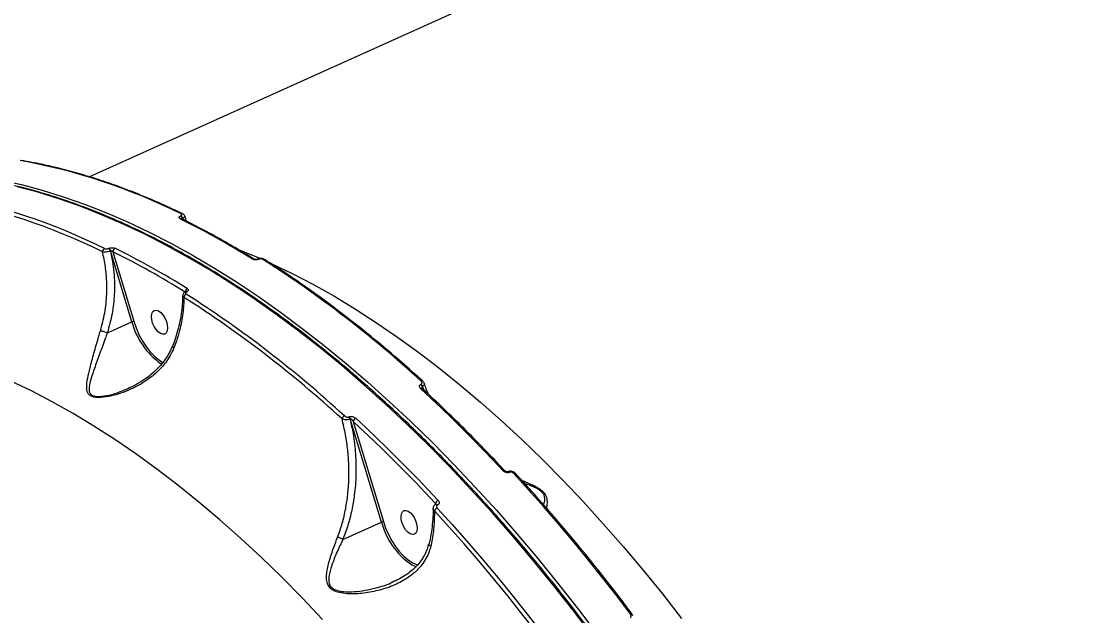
# Model space of a CAD drawing. Header units: millimetres. Extents: x -11024 to 8278, y -7837 to 5770.
# Drawn here: x 3468.6 to 3839.5, y -926.7 to -720.6 of the extents above; entities that cross this region are included whole.
import ezdxf

# ---------------------------------------------------------------- set-up
doc = ezdxf.new("R2010")
doc.units = ezdxf.units.MM
doc.layers.add('DIKOM_ОБЪЕКТ', color=7, linetype='Continuous')
doc.layers.add('DIKOM_РАЗМЕР_ОБЪЕКТА', color=7, linetype='Continuous')
doc.styles.add('style1', font='arial.ttf', dxfattribs={"width": 0.8})
doc.dimstyles.new('1-50', dxfattribs={"dimtxt": 300, "dimasz": 200, "dimexe": 100, "dimexo": 0, "dimgap": 100, "dimtad": 1, "dimtxsty": 'style1', "dimcen": 200, "dimclrd": 7, "dimclre": 7, "dimclrt": 7, "dimadec": 1, "dimazin": 2, "dimtfac": 1, "dimtmove": 0, "dimatfit": 2, "dimfxl": 0, "dimlwd": 25, "dimlwe": 18, "dimarcsym": 0})

# ---------------------------------------------------------------- blocks, each defined once
blk = doc.blocks.new('*D9')
at = {"layer": 'Defpoints', "color": 0, "transparency": 16777216}
for p in [(3740.68, 3707.51), (-8191.56, -3797.25), (-1076.12, -3797.25)]:
    blk.add_point(p, dxfattribs=at)
at = {"layer": 'DIKOM_РАЗМЕР_ОБЪЕКТА', "color": 7, "lineweight": 18, "transparency": 16777216}
for p, q in [((3740.68, 3707.51), (-8291.56, 3707.51)), ((-1076.12, -3797.25), (-8291.56, -3797.25))]:
    blk.add_line(p, q, dxfattribs=at)
at = {"layer": 'DIKOM_РАЗМЕР_ОБЪЕКТА', "color": 7, "lineweight": 25, "transparency": 16777216}
blk.add_line((-8191.56, 3507.51), (-8191.56, -3597.25), dxfattribs=at)
at = {"layer": 'DIKOM_РАЗМЕР_ОБЪЕКТА', "color": 7, "transparency": 16777216}
for points in [[(-8224.9, 3507.51), (-8158.23, 3507.51), (-8191.56, 3707.51)], [(-8224.9, -3597.25), (-8158.23, -3597.25), (-8191.56, -3797.25)]]:
    blk.add_solid(points, dxfattribs=at)
at = {"layer": 'DIKOM_РАЗМЕР_ОБЪЕКТА', "color": 7, "transparency": 16777216, "insert": (-8444.74, -44.87), "char_height": 300, "attachment_point": 5, "rotation": 90, "style": 'style1'}
blk.add_mtext('7500', dxfattribs=at)
blk = doc.blocks.new('*D10')
at = {"layer": 'Defpoints', "color": 0, "transparency": 16777216}
for p in [(-7791.31, -186.83), (6174.94, -1432.98), (6174.94, -5371.27)]:
    blk.add_point(p, dxfattribs=at)
at = {"layer": 'DIKOM_РАЗМЕР_ОБЪЕКТА', "color": 7, "lineweight": 18, "transparency": 16777216}
for p, q in [((-7791.31, -186.83), (-7791.31, -5471.27)), ((6174.94, -1432.98), (6174.94, -5471.27))]:
    blk.add_line(p, q, dxfattribs=at)
at = {"layer": 'DIKOM_РАЗМЕР_ОБЪЕКТА', "color": 7, "lineweight": 25, "transparency": 16777216}
blk.add_line((-7591.31, -5371.27), (5974.94, -5371.27), dxfattribs=at)
at = {"layer": 'DIKOM_РАЗМЕР_ОБЪЕКТА', "color": 7, "transparency": 16777216}
for points in [[(-7591.31, -5337.93), (-7591.31, -5404.6), (-7791.31, -5371.27)], [(5974.94, -5337.93), (5974.94, -5404.6), (6174.94, -5371.27)]]:
    blk.add_solid(points, dxfattribs=at)
at = {"layer": 'DIKOM_РАЗМЕР_ОБЪЕКТА', "color": 7, "transparency": 16777216, "insert": (-1343.68, -5118.1), "char_height": 300, "attachment_point": 5, "style": 'style1'}
blk.add_mtext('14000', dxfattribs=at)

msp = doc.modelspace()

# ---------------------------------------------------------------- linework, layer by layer
at = {"layer": 'DIKOM_ОБЪЕКТ', "color": 7, "linetype": 'Continuous', "lineweight": 15}
for p, q in [((3730.58, -667.122), (3492.243, -774.539)), ((3523.8, -788.073), (3523.862, -788.044)), ((3524.521, -788.952), (3524.458, -788.98)), ((3524.458, -788.98), (3524.546, -789.272)), ((3524.706, -789.354), (3524.521, -788.952)), ((3498.81, -799.383), (3498.873, -799.355)), ((3499.531, -800.263), (3499.469, -800.291)), ((3506.89, -824.815), (3499.531, -800.263)), ((3500.334, -800.542), (3507.559, -824.649)), ((3550.527, -803.085), (3550.484, -803.104)), ((3550.902, -803.146), (3550.859, -803.165)), ((3525.557, -814.394), (3525.515, -814.413)), ((3525.932, -814.455), (3525.89, -814.474)), ((3498.392, -828.645), (3506.89, -824.815)), ((3517.286, -839.526), (3516.957, -839.338)), ((3607.15, -846.465), (3607.231, -846.428)), ((3607.69, -847.193), (3607.609, -847.23)), ((3607.609, -847.23), (3607.918, -848.253)), ((3608.246, -848.558), (3607.69, -847.193)), ((3607.711, -848.061), (3607.703, -848.053)), ((3582.142, -857.805), (3582.223, -857.769)), ((3582.682, -858.534), (3582.601, -858.57)), ((3593.481, -894.28), (3582.682, -858.534)), ((3583.66, -859.389), (3594.15, -894.114)), ((3637.334, -876.814), (3637.308, -876.825)), ((3637.916, -877.051), (3637.891, -877.063)), ((3612.239, -888.205), (3612.214, -887.83)), ((3612.38, -888.136), (3612.354, -888.148)), ((3612.962, -888.374), (3612.937, -888.385)), ((3580.087, -900.316), (3593.481, -894.28)), ((3596.953, -915.261), (3597.698, -914.883))]:
    msp.add_line(p, q, dxfattribs=at)
at = {"layer": 'DIKOM_ОБЪЕКТ', "color": 7, "linetype": 'Continuous', "lineweight": 15, "flags": 128}
for points in [[(3461.403, -775.643), (3468.568, -777.255), (3475.806, -779.193), (3483.11, -781.458), (3490.473, -784.045), (3497.891, -786.954), (3505.356, -790.182), (3512.861, -793.727), (3520.402, -797.584), (3527.971, -801.752), (3535.562, -806.226), (3543.169, -811.002), (3550.786, -816.078), (3558.405, -821.447), (3566.02, -827.107), (3573.626, -833.051), (3581.215, -839.276), (3588.782, -845.776), (3596.319, -852.545), (3603.821, -859.578), (3611.281, -866.868), (3618.693, -874.41), (3626.051, -882.198), (3633.348, -890.224), (3640.579, -898.482), (3647.736, -906.965), (3654.815, -915.666), (3661.81, -924.577), (3668.713, -933.692)], [(3667.199, -934.458), (3660.296, -925.342), (3653.302, -916.429), (3646.223, -907.727), (3639.066, -899.242), (3631.836, -890.983), (3624.539, -882.955), (3617.182, -875.166), (3609.77, -867.622), (3602.311, -860.33), (3594.809, -853.295), (3587.272, -846.524), (3579.705, -840.023), (3572.116, -833.796), (3564.511, -827.85), (3556.895, -822.188), (3549.276, -816.816), (3541.66, -811.739), (3534.053, -806.96), (3526.461, -802.485), (3518.892, -798.315), (3511.351, -794.455), (3503.845, -790.909), (3496.38, -787.679), (3488.962, -784.767), (3481.598, -782.178), (3474.294, -779.911), (3467.056, -777.97)], [(3544.154, -799.858), (3548.129, -801.466), (3551.279, -802.807)], [(3554.821, -804.386), (3555.27, -804.591), (3562.451, -808.032), (3569.666, -811.788), (3576.908, -815.854), (3584.17, -820.227), (3591.446, -824.903), (3598.728, -829.877), (3606.011, -835.145), (3613.286, -840.701), (3620.548, -846.541), (3627.789, -852.66), (3635.004, -859.051), (3642.184, -865.708), (3649.324, -872.626), (3656.417, -879.798), (3663.456, -887.217), (3670.435, -894.876), (3677.347, -902.769), (3684.186, -910.888), (3690.945, -919.225), (3697.619, -927.772)], [(3519.197, -825.864), (3519.302, -826.987), (3519.178, -827.947), (3518.837, -828.665), (3518.306, -829.084), (3517.628, -829.169), (3516.857, -828.914), (3516.056, -828.339), (3515.291, -827.491), (3514.622, -826.439), (3514.105, -825.267), (3513.781, -824.071), (3513.676, -822.948), (3513.799, -821.988), (3514.14, -821.27), (3514.671, -820.851), (3515.35, -820.766), (3516.121, -821.021), (3516.921, -821.596), (3517.687, -822.444), (3518.355, -823.497), (3518.873, -824.668), (3519.197, -825.864)], [(3507.559, -824.649), (3508.351, -826.936), (3509.332, -829.177), (3510.481, -831.319), (3511.77, -833.313), (3513.17, -835.111), (3514.647, -836.673), (3516.167, -837.96), (3517.695, -838.944), (3517.737, -838.967)], [(3573.034, -928.038), (3565.996, -920.618), (3558.903, -913.444), (3551.763, -906.525), (3544.583, -899.865), (3537.369, -893.473), (3530.128, -887.353), (3522.866, -881.511), (3515.591, -875.952), (3508.308, -870.683), (3501.026, -865.707), (3493.75, -861.029), (3486.488, -856.654), (3479.246, -852.586), (3472.031, -848.828), (3464.849, -845.384)], [(3635.75, -876.546), (3632.214, -872.782), (3628.664, -869.074), (3625.101, -865.422), (3621.527, -861.829), (3617.942, -858.293), (3614.346, -854.817), (3610.741, -851.4), (3607.127, -848.044)], [(3612.214, -887.83), (3608.686, -884.074), (3605.145, -880.374), (3601.591, -876.731), (3598.025, -873.145), (3594.449, -869.617), (3590.862, -866.148), (3587.266, -862.739), (3583.66, -859.389)], [(3584.542, -858.293), (3588.156, -861.65), (3591.761, -865.068), (3595.356, -868.545), (3598.941, -872.081), (3602.515, -875.675), (3606.078, -879.328), (3609.627, -883.037), (3613.164, -886.802)], [(3639.944, -877.402), (3639.94, -877.398), (3639.867, -877.348), (3639.771, -877.324), (3639.655, -877.326), (3639.524, -877.354), (3639.382, -877.408)], [(3679.653, -925.905), (3674.763, -919.47), (3669.829, -913.136), (3664.85, -906.906), (3659.831, -900.783), (3654.772, -894.769), (3649.676, -888.867), (3644.545, -883.079), (3639.382, -877.408)], [(3605.787, -895.328), (3605.892, -896.452), (3605.769, -897.411), (3605.428, -898.13), (3604.897, -898.548), (3604.218, -898.633), (3603.448, -898.378), (3602.647, -897.803), (3601.882, -896.955), (3601.213, -895.903), (3600.696, -894.731), (3600.372, -893.535), (3600.267, -892.412), (3600.39, -891.452), (3600.731, -890.734), (3601.262, -890.316), (3601.941, -890.23), (3602.712, -890.486), (3603.512, -891.06), (3604.278, -891.908), (3604.946, -892.961), (3605.463, -894.133), (3605.787, -895.328)], [(3612.799, -889.464), (3617.962, -895.137), (3623.093, -900.926), (3628.188, -906.829), (3633.247, -912.844), (3638.266, -918.969), (3643.243, -925.199), (3648.178, -931.534), (3653.067, -937.971)], [(3652.039, -938.838), (3647.161, -932.416), (3642.237, -926.095), (3637.271, -919.878), (3632.262, -913.767), (3627.215, -907.765), (3622.131, -901.875), (3617.012, -896.099), (3611.86, -890.439)], [(3594.15, -894.114), (3594.942, -896.4), (3595.923, -898.641), (3597.072, -900.783), (3598.361, -902.777), (3599.76, -904.575), (3601.238, -906.137), (3602.758, -907.424), (3604.286, -908.408), (3605.785, -909.066), (3605.845, -909.085)], [(3680.184, -925.863), (3680.172, -925.849), (3680.112, -925.815), (3680.027, -925.804), (3679.919, -925.815), (3679.793, -925.85), (3679.653, -925.905)]]:
    msp.add_lwpolyline(points, dxfattribs=at)
at = {"layer": 'DIKOM_ОБЪЕКТ', "color": 7, "linetype": 'Continuous', "lineweight": 15}
for centre, radius, start, end in [((3431.674, -972.86), 207.175, 63.53759, 79.85439), ((3404.535, -985.704), 206.799, 63.52513, 79.83773), ((3405.017, -984.938), 207.253, 63.52502, 79.83786), ((3523.884, -789.635), 0.625, 65.58081, 116.87038), ((3393.72, -1051.445), 292.755, 58.02475, 63.66281), ((3522.991, -789.352), 1.514, 14.22279, 57.70839), ((3523.053, -789.324), 1.514, 14.22161, 57.70868), ((3524.276, -787.952), 0.628, 65.87667, 116.73731), ((3497.992, -800.544), 1.266, 117.30695, 182.17827), ((3498, -800.664), 1.516, 14.24947, 57.67367), ((3498.062, -800.636), 1.516, 14.25013, 57.67301), ((3501.595, -800.431), 1.266, 117.1731, 185.02747), ((3370.638, -1062.389), 292.208, 58.01432, 63.65025), ((3371.015, -1061.769), 292.896, 58.01418, 63.65028), ((3549.03, -803.617), 0.582, 60.65648, 118.81256), ((3550.617, -803.467), 0.387, 51.36234, 110.96193), ((3550.659, -803.451), 0.39, 51.49758, 109.42455), ((3552.594, -803.707), 0.591, 61.03534, 118.31413), ((3339.118, -1137.291), 396.331, 47.4272, 57.45759), ((3526.341, -816.435), 1.357, 116.62276, 176.83837), ((3526.762, -814.541), 1.34, 116.47818, 180.16602), ((3525.647, -814.778), 0.388, 51.41933, 110.0047), ((3525.691, -814.758), 0.388, 51.40963, 110.51601), ((3312.423, -1149.374), 396.432, 47.41843, 57.44742), ((3312.135, -1149.791), 395.578, 47.41874, 57.44721), ((3507.655, -826.467), 1.821, 93.01104, 114.84282), ((3531.916, -818.219), 25.881, 194.76696, 234.68948), ((3607.527, -845.887), 0.54, 56.82972, 121.36735), ((3607.408, -848.497), 0.533, 56.4688, 121.85208), ((3605.93, -847.718), 1.749, 16.19527, 45.75095), ((3606.014, -847.679), 1.745, 16.15781, 45.78841), ((3581.353, -858.93), 1.609, 115.32341, 165.25176), ((3580.925, -859.056), 1.745, 16.15823, 45.78306), ((3581.006, -859.019), 1.745, 16.15823, 45.78306), ((3585.212, -859.735), 1.59, 114.94327, 167.45282), ((3636.035, -876.975), 0.514, 57.26387, 123.63704), ((3637.435, -877.35), 0.538, 32.26466, 104.3386), ((3637.457, -877.345), 0.545, 32.56742, 102.6435), ((3613.574, -891.151), 1.856, 114.68626, 157.43236), ((3613.904, -888.438), 1.796, 114.3489, 160.22494), ((3612.478, -888.677), 0.544, 32.45616, 102.9746), ((3612.507, -888.661), 0.539, 32.26874, 104.22057), ((3594.246, -895.932), 1.821, 93.01136, 114.84189), ((3618.507, -887.683), 25.881, 194.76693, 234.68953), ((3608.58, -900.478), 9.728, 238.84821, 252.28568)]:
    msp.add_arc(centre, radius, start, end, dxfattribs=at)
for points, knots in [([(4115.322, -874.615), (4114.412, -872.817), (4111.773, -867.604), (4107.301, -859.047), (4101.865, -848.983), (4096.3, -839.03), (4090.613, -829.194), (4084.806, -819.484), (4078.884, -809.905), (4072.852, -800.466), (4066.714, -791.173), (4060.475, -782.033), (4054.139, -773.054), (4047.711, -764.242), (4041.196, -755.603), (4034.6, -747.145), (4027.925, -738.873), (4021.179, -730.793), (4014.366, -722.913), (4007.49, -715.237), (4000.558, -707.771), (3993.574, -700.522), (3986.543, -693.494), (3979.471, -686.693), (3972.363, -680.124), (3965.224, -673.792), (3958.061, -667.702), (3950.876, -661.858), (3943.678, -656.265), (3936.47, -650.927), (3929.258, -645.847), (3922.048, -641.031), (3914.844, -636.482), (3907.653, -632.202), (3900.479, -628.196), (3893.329, -624.466), (3886.207, -621.015), (3879.118, -617.847), (3872.069, -614.963), (3865.065, -612.366), (3858.11, -610.057), (3851.21, -608.039), (3844.371, -606.313), (3837.597, -604.88), (3830.895, -603.743), (3824.267, -602.896), (3817.726, -602.365), (3812.573, -602.121), (3809.635, -602.16), (3808.815, -602.17)], [0, 0, 0, 0, 0.0114615, 0.0332372, 0.0550135, 0.0767899, 0.0985663, 0.1203432, 0.14212, 0.1638973, 0.1856746, 0.2074523, 0.2292306, 0.2510091, 0.2727878, 0.2945669, 0.3163468, 0.3381269, 0.3599076, 0.3816886, 0.4034704, 0.4252527, 0.4470355, 0.4688193, 0.4906034, 0.5123881, 0.5341734, 0.5559596, 0.577746, 0.5995333, 0.621321, 0.6431093, 0.6648977, 0.6866864, 0.7084756, 0.7302643, 0.7520527, 0.7738405, 0.7956273, 0.8174129, 0.8391967, 0.8609782, 0.8827571, 0.9045325, 0.9263041, 0.948071, 0.969833, 0.9915893, 1, 1, 1, 1]), ([(3810.093, -601.588), (3813.597, -601.621), (3821.519, -601.696), (3834.307, -603.313), (3848.322, -606.181), (3862.324, -610.258), (3876.236, -615.403), (3890.006, -621.517), (3904.024, -628.756), (3918.255, -637.144), (3932.657, -646.677), (3947.111, -657.291), (3961.572, -668.975), (3975.996, -681.695), (3990.429, -695.505), (4004.819, -710.405), (4019.115, -726.367), (4033.002, -743.041), (4046.441, -760.352), (4059.405, -778.214), (4072.106, -796.919), (4084.489, -816.434), (4096.49, -836.719), (4107.206, -856.057), (4113.702, -868.757), (4116.575, -874.373)], [0, 0, 0, 0, 0.0358382, 0.0810508, 0.1263, 0.1715123, 0.2138667, 0.2562512, 0.2986054, 0.3420989, 0.3856249, 0.4291181, 0.4730546, 0.5170246, 0.5609609, 0.6061736, 0.6514227, 0.6966353, 0.7405717, 0.7845417, 0.828478, 0.8736905, 0.9189399, 0.9641525, 1, 1, 1, 1]), ([(3524.531, -787.379), (3523.282, -786.781), (3519.662, -785.048), (3513.695, -782.395), (3506.646, -779.515), (3499.643, -776.925), (3492.689, -774.623), (3485.791, -772.611), (3478.954, -770.895), (3473.218, -769.678), (3469.774, -769.079), (3468.567, -768.869)], [0, 0, 0, 0, 0.06527275, 0.18927529, 0.31327758, 0.43727136, 0.56125558, 0.68522657, 0.8091817, 0.93311769, 1, 1, 1, 1]), ([(3736.006, -1045.66), (3735.097, -1043.862), (3732.458, -1038.648), (3727.987, -1030.09), (3722.552, -1020.026), (3716.988, -1010.072), (3711.302, -1000.236), (3705.495, -990.524), (3699.574, -980.944), (3693.543, -971.504), (3687.406, -962.21), (3681.167, -953.069), (3674.832, -944.089), (3668.405, -935.276), (3661.891, -926.635), (3655.294, -918.176), (3648.621, -909.902), (3641.875, -901.821), (3635.062, -893.939), (3628.187, -886.262), (3621.255, -878.795), (3614.272, -871.544), (3607.241, -864.515), (3600.17, -857.712), (3593.062, -851.142), (3585.923, -844.808), (3578.76, -838.716), (3571.575, -832.87), (3564.377, -827.275), (3557.169, -821.935), (3549.957, -816.854), (3542.747, -812.036), (3535.543, -807.484), (3528.352, -803.203), (3521.178, -799.195), (3514.027, -795.463), (3506.905, -792.01), (3499.817, -788.84), (3492.767, -785.954), (3485.762, -783.354), (3478.807, -781.043), (3471.907, -779.023), (3465.067, -777.295), (3458.293, -775.86), (3451.59, -774.721), (3444.962, -773.873), (3438.42, -773.339), (3433.251, -773.093), (3430.297, -773.131), (3429.461, -773.142)], [0, 0, 0, 0, 0.0114597, 0.0332319, 0.0550046, 0.0767775, 0.0985505, 0.1203238, 0.1420971, 0.163871, 0.1856448, 0.207419, 0.2291935, 0.2509686, 0.2727437, 0.2945196, 0.3162958, 0.3380724, 0.3598495, 0.3816271, 0.4034055, 0.4251842, 0.4469636, 0.4687435, 0.4905241, 0.5123053, 0.5340873, 0.5558697, 0.5776527, 0.5994366, 0.6212208, 0.6430055, 0.6647904, 0.6865758, 0.7083612, 0.7301466, 0.7519313, 0.7737157, 0.7954991, 0.817281, 0.8390614, 0.8608394, 0.8826147, 0.9043867, 0.9261546, 0.9479181, 0.9696767, 0.9914293, 1, 1, 1, 1]), ([(3523.602, -789.078), (3523.524, -789.031), (3523.348, -788.928), (3523.231, -788.721), (3523.264, -788.489), (3523.448, -788.259), (3523.682, -788.135), (3523.8, -788.073)], [0, 0, 0, 0, 0.174194, 0.3895684, 0.5958234, 0.7978638, 1, 1, 1, 1]), ([(3523.862, -788.044), (3523.939, -788.004), (3524.094, -787.922), (3524.215, -787.771), (3524.236, -787.62), (3524.158, -787.487), (3524.044, -787.421), (3523.993, -787.391)], [0, 0, 0, 0, 0.2039583, 0.4079728, 0.6135551, 0.8265686, 1, 1, 1, 1]), ([(3524.149, -789.068), (3524.142, -789.065), (3524.133, -789.061), (3524.138, -789.064), (3524.138, -789.064)], [0, 0, 0, 0, 0.8487005, 1, 1, 1, 1]), ([(3549.316, -803.11), (3548.053, -802.331), (3544.391, -800.074), (3538.34, -796.549), (3531.207, -792.623), (3526.485, -790.245), (3524.142, -789.066)], [0, 0, 0, 0, 0.1498889, 0.4346951, 0.7195097, 1, 1, 1, 1]), ([(3524.458, -788.98), (3524.426, -788.999), (3524.386, -789.022), (3524.332, -789.089), (3524.298, -789.181), (3524.297, -789.282), (3524.322, -789.337), (3524.325, -789.343)], [0, 0, 0, 0, 0.2403665, 0.2918663, 0.6034251, 0.9505737, 1, 1, 1, 1]), ([(3525.229, -788.132), (3525.241, -788.147), (3525.304, -788.227), (3525.221, -788.422), (3524.982, -788.693), (3524.674, -788.866), (3524.521, -788.952)], [0, 0, 0, 0, 0.0715726, 0.3802888, 0.6898234, 1, 1, 1, 1]), ([(3525.246, -788.136), (3525.245, -788.13), (3525.219, -787.982), (3525.028, -787.745), (3524.781, -787.5), (3524.589, -787.42), (3524.524, -787.393)], [0, 0, 0, 0, 0.0185395, 0.409456, 0.8013925, 1, 1, 1, 1]), ([(3526.056, -790.159), (3526.031, -790.106), (3525.725, -789.453), (3525.489, -788.755), (3525.272, -788.115)], [0, 0, 0, 0, 0.0822765, 1, 1, 1, 1]), ([(3495.999, -827.939), (3496.544, -825.895), (3497.646, -821.757), (3498.218, -815.95), (3498.221, -810.561), (3497.801, -805.632), (3497.087, -802.28), (3496.727, -800.592)], [0, 0, 0, 0, 0.2308652, 0.4671748, 0.6265689, 0.8119912, 1, 1, 1, 1]), ([(3499.469, -800.291), (3499.373, -800.327), (3499.096, -800.43), (3498.546, -800.568), (3497.863, -800.664), (3497.205, -800.682), (3496.886, -800.622), (3496.727, -800.592)], [0, 0, 0, 0, 0.1131812, 0.3259467, 0.5480197, 0.7754495, 1, 1, 1, 1]), ([(3497.411, -799.419), (3497.495, -799.451), (3497.661, -799.515), (3497.999, -799.547), (3498.348, -799.523), (3498.625, -799.459), (3498.763, -799.402), (3498.81, -799.383)], [0, 0, 0, 0, 0.2288283, 0.4578343, 0.6785356, 0.8883113, 1, 1, 1, 1]), ([(3499.469, -800.291), (3499.93, -802.731), (3500.864, -807.679), (3500.931, -815.041), (3500.187, -822.133), (3498.995, -826.458), (3498.392, -828.645)], [0, 0, 0, 0, 0.2606924, 0.5287023, 0.7616282, 1, 1, 1, 1]), ([(3498.873, -799.355), (3498.943, -799.326), (3499.153, -799.239), (3499.579, -799.142), (3500.116, -799.106), (3500.634, -799.155), (3500.889, -799.255), (3501.017, -799.305)], [0, 0, 0, 0, 0.1083019, 0.3204325, 0.5430403, 0.7715582, 1, 1, 1, 1]), ([(3500.334, -800.542), (3500.282, -800.491), (3500.18, -800.391), (3499.985, -800.284), (3499.799, -800.23), (3499.673, -800.228), (3499.591, -800.24), (3499.555, -800.254), (3499.531, -800.263)], [0, 0, 0, 0, 0.2552768, 0.4989638, 0.7168011, 0.8616552, 0.907052, 1, 1, 1, 1]), ([(3550.859, -803.165), (3550.768, -803.201), (3550.539, -803.292), (3550.098, -803.37), (3549.588, -803.371), (3549.105, -803.286), (3548.868, -803.167), (3548.75, -803.107)], [0, 0, 0, 0, 0.1407145, 0.3552654, 0.5700816, 0.7849967, 1, 1, 1, 1]), ([(3550.479, -803.104), (3550.459, -803.113), (3550.405, -803.139), (3550.249, -803.183), (3550.028, -803.217), (3549.773, -803.222), (3549.548, -803.192), (3549.4, -803.151), (3549.326, -803.116), (3549.323, -803.114), (3549.322, -803.113)], [0, 0, 0, 0, 0.0758257, 0.2060868, 0.3587228, 0.5268173, 0.6954599, 0.8303796, 0.9501101, 1, 1, 1, 1]), ([(3552.871, -803.203), (3552.821, -803.167), (3552.611, -803.014), (3552.105, -802.877), (3551.382, -802.845), (3550.814, -802.934), (3550.57, -803.076), (3550.535, -803.096)], [0, 0, 0, 0, 0.07940744, 0.33639825, 0.63869337, 0.94832807, 1, 1, 1, 1]), ([(3552.314, -803.187), (3552.235, -803.146), (3552.077, -803.065), (3551.754, -803.008), (3551.414, -803.009), (3551.117, -803.061), (3550.963, -803.122), (3550.902, -803.146)], [0, 0, 0, 0, 0.2142703, 0.4285356, 0.6428863, 0.8578139, 1, 1, 1, 1]), ([(3607.823, -845.435), (3606.573, -844.306), (3602.948, -841.031), (3596.926, -835.793), (3589.753, -829.804), (3582.562, -824.067), (3575.358, -818.582), (3568.148, -813.353), (3561.063, -808.473), (3555.974, -805.145), (3553.29, -803.449), (3552.881, -803.19)], [0, 0, 0, 0, 0.0688398, 0.199647, 0.3304615, 0.4612807, 0.5921018, 0.7229249, 0.8537529, 0.9776961, 1, 1, 1, 1]), ([(3524.477, -815.773), (3524.481, -816.268), (3524.491, -817.802), (3524.252, -820.477), (3523.773, -823.763), (3523.037, -827.092), (3522.122, -830.324), (3521.337, -832.423), (3520.965, -833.419)], [0, 0, 0, 0, 0.088248, 0.2734913, 0.4595223, 0.6458402, 0.8318028, 1, 1, 1, 1]), ([(3525.516, -814.413), (3525.515, -814.413), (3525.298, -814.485), (3524.974, -814.731), (3524.655, -815.179), (3524.522, -815.543), (3524.555, -815.723), (3524.558, -815.741)], [0, 0, 0, 0, 0.0008368, 0.3817838, 0.6850623, 0.968925, 1, 1, 1, 1]), ([(3524.986, -816.36), (3524.859, -816.268), (3524.613, -816.089), (3524.574, -815.872), (3524.555, -815.767)], [0, 0, 0, 0, 0.51554535, 1, 1, 1, 1]), ([(3525.89, -814.474), (3525.834, -814.503), (3525.696, -814.573), (3525.551, -814.72), (3525.495, -814.899), (3525.548, -815.078), (3525.671, -815.174), (3525.733, -815.222)], [0, 0, 0, 0, 0.1422676, 0.3570862, 0.5715597, 0.7856998, 1, 1, 1, 1]), ([(3525.637, -814.351), (3525.639, -814.35), (3525.643, -814.346), (3525.607, -814.373), (3525.563, -814.39), (3525.555, -814.393)], [0, 0, 0, 0, 0.3704914, 0.8884093, 1, 1, 1, 1]), ([(3526.165, -813.341), (3526.257, -813.412), (3526.442, -813.556), (3526.522, -813.822), (3526.437, -814.089), (3526.22, -814.308), (3526.014, -814.413), (3525.932, -814.455)], [0, 0, 0, 0, 0.2150247, 0.4299376, 0.6447133, 0.8591843, 1, 1, 1, 1]), ([(3524.986, -816.36), (3524.911, -818.212), (3524.759, -821.962), (3523.702, -827.113), (3522.523, -831.102), (3521.77, -833.105), (3521.482, -833.871)], [0, 0, 0, 0, 0.32470779, 0.65748155, 0.86900571, 1, 1, 1, 1]), ([(3521.482, -833.871), (3521.09, -834.75), (3520.299, -836.525), (3518.323, -839.459), (3515.466, -842.566), (3511.226, -845.83), (3506.951, -848.13), (3502.967, -849.681), (3499.681, -850.625), (3496.58, -851.154), (3494.436, -851.097), (3493.143, -850.792), (3492.227, -850.353), (3491.388, -849.245), (3491.117, -847.273), (3491.529, -844.392), (3492.439, -840.47), (3493.721, -835.726), (3494.976, -831.316), (3495.786, -828.643), (3495.999, -827.939)], [0, 0, 0, 0, 0.0440632, 0.0889572, 0.1624875, 0.2382046, 0.3352453, 0.3852642, 0.43526, 0.4935524, 0.5321353, 0.5402088, 0.5665607, 0.5927402, 0.638272, 0.7076018, 0.7787232, 0.8710036, 0.9660345, 1, 1, 1, 1]), ([(3498.39, -828.646), (3498.389, -828.646), (3498.078, -829.299), (3497.284, -831.896), (3495.614, -836.085), (3494.033, -840.638), (3492.686, -844.42), (3492.006, -847.172), (3491.999, -849.076), (3492.665, -850.121), (3493.389, -850.462), (3493.926, -850.599), (3494.719, -850.758), (3496.801, -850.715), (3500.774, -849.914), (3503.833, -848.678), (3505.754, -847.903)], [0, 0, 0, 0, 0.0000267, 0.0524011, 0.1972811, 0.3423807, 0.4499248, 0.5570795, 0.6238661, 0.6607948, 0.6970034, 0.6974867, 0.7088753, 0.7647437, 0.8523613, 1, 1, 1, 1]), ([(3495.999, -827.939), (3496.057, -827.947), (3496.224, -827.971), (3496.609, -828.049), (3497.173, -828.197), (3497.83, -828.411), (3498.203, -828.568), (3498.39, -828.646)], [0, 0, 0, 0, 0.0873491, 0.2536285, 0.5024272, 0.7511643, 1, 1, 1, 1]), ([(3498.392, -828.645), (3498.391, -828.646), (3498.391, -828.646), (3498.39, -828.646), (3498.39, -828.646), (3498.39, -828.646)], [0, 0, 0, 0, 0.5397482, 0.8661637, 1, 1, 1, 1]), ([(3520.819, -833.363), (3520.682, -833.73), (3520.245, -834.901), (3519.215, -836.769), (3517.746, -838.95), (3515.992, -840.985), (3513.96, -842.849), (3511.646, -844.632), (3509.003, -846.283), (3506.995, -847.38), (3505.862, -847.846), (3505.752, -847.892)], [0, 0, 0, 0, 0.0544005, 0.1732557, 0.2966619, 0.4223585, 0.54904, 0.681803, 0.829694, 0.9833873, 1, 1, 1, 1]), ([(3521.482, -833.871), (3521.457, -833.856), (3521.359, -833.799), (3521.162, -833.668), (3520.984, -833.517), (3521.003, -833.458), (3521.01, -833.435)], [0, 0, 0, 0, 0.0754312, 0.29524831, 0.71615812, 1, 1, 1, 1]), ([(3607.231, -846.428), (3607.298, -846.39), (3607.433, -846.312), (3607.538, -846.139), (3607.561, -845.937), (3607.488, -845.703), (3607.358, -845.531), (3607.261, -845.439), (3607.246, -845.426)], [0, 0, 0, 0, 0.1673397, 0.3344775, 0.5091642, 0.7130866, 0.9578242, 1, 1, 1, 1]), ([(3608.354, -846.203), (3608.354, -846.202), (3608.319, -846.023), (3608.138, -845.75), (3607.904, -845.539), (3607.805, -845.449)], [0, 0, 0, 0, 0.0039332, 0.5749397, 1, 1, 1, 1]), ([(3607.127, -848.044), (3607.106, -848.024), (3606.953, -847.88), (3606.75, -847.604), (3606.637, -847.231), (3606.678, -846.914), (3606.838, -846.644), (3607.046, -846.525), (3607.15, -846.465)], [0, 0, 0, 0, 0.0392914, 0.2872599, 0.4952051, 0.6709936, 0.8353138, 1, 1, 1, 1]), ([(3607.609, -847.23), (3607.591, -847.241), (3607.554, -847.264), (3607.504, -847.349), (3607.483, -847.5), (3607.503, -847.688), (3607.545, -847.816), (3607.562, -847.869)], [0, 0, 0, 0, 0.1016686, 0.2021806, 0.4485081, 0.7685703, 1, 1, 1, 1]), ([(3607.719, -848.054), (3607.681, -848.023), (3607.583, -847.941), (3607.555, -847.858), (3607.557, -847.876), (3607.558, -847.881)], [0, 0, 0, 0, 0.31946522, 0.82691365, 1, 1, 1, 1]), ([(3608.337, -846.214), (3608.36, -846.276), (3608.416, -846.426), (3608.32, -846.683), (3608.092, -846.961), (3607.825, -847.116), (3607.69, -847.193)], [0, 0, 0, 0, 0.1907667, 0.4595806, 0.7269442, 1, 1, 1, 1]), ([(3636.313, -876.542), (3635.095, -875.241), (3631.563, -871.468), (3625.676, -865.387), (3618.641, -858.38), (3612.644, -852.625), (3608.989, -849.243), (3607.703, -848.053)], [0, 0, 0, 0, 0.1293216, 0.3750483, 0.6207865, 0.8665361, 1, 1, 1, 1]), ([(3609.885, -850.08), (3609.872, -850.054), (3609.28, -848.814), (3608.802, -847.5), (3608.335, -846.215)], [0, 0, 0, 0, 0.0215231, 1, 1, 1, 1]), ([(3578.262, -899.541), (3578.834, -897.952), (3579.984, -894.754), (3581.121, -889.763), (3581.873, -884.703), (3582.226, -879.626), (3582.215, -874.453), (3581.827, -869.25), (3581.074, -863.89), (3580.234, -860.359), (3579.797, -858.52)], [0, 0, 0, 0, 0.1236857, 0.2488968, 0.3689554, 0.4907443, 0.6125468, 0.7380569, 0.8635711, 1, 1, 1, 1]), ([(3582.601, -858.57), (3582.525, -858.598), (3582.275, -858.691), (3581.781, -858.792), (3581.119, -858.827), (3580.453, -858.758), (3580.02, -858.629), (3579.828, -858.535), (3579.797, -858.52)], [0, 0, 0, 0, 0.0891925, 0.2936404, 0.4896113, 0.7163725, 0.9545855, 1, 1, 1, 1]), ([(3582.601, -858.57), (3582.968, -860.268), (3583.832, -864.263), (3584.559, -870.737), (3584.726, -877.886), (3584.238, -884.387), (3583.256, -890.209), (3581.973, -895.366), (3580.713, -898.667), (3580.084, -900.316)], [0, 0, 0, 0, 0.1234102, 0.2903386, 0.4577863, 0.6246111, 0.7465464, 0.8732934, 1, 1, 1, 1]), ([(3580.665, -857.475), (3580.782, -857.566), (3580.991, -857.725), (3581.375, -857.858), (3581.721, -857.9), (3581.979, -857.87), (3582.104, -857.82), (3582.142, -857.805)], [0, 0, 0, 0, 0.3025873, 0.5347502, 0.7254572, 0.917094, 1, 1, 1, 1]), ([(3582.223, -857.769), (3582.28, -857.746), (3582.477, -857.668), (3582.888, -857.623), (3583.443, -857.695), (3584.043, -857.907), (3584.365, -858.156), (3584.542, -858.293)], [0, 0, 0, 0, 0.0796282, 0.2757674, 0.4707902, 0.7105141, 1, 1, 1, 1]), ([(3583.66, -859.389), (3583.575, -859.252), (3583.424, -859.01), (3583.171, -858.734), (3582.973, -858.584), (3582.835, -858.527), (3582.748, -858.513), (3582.702, -858.528), (3582.682, -858.534)], [0, 0, 0, 0, 0.3509089, 0.6181713, 0.8028203, 0.8791971, 0.949214, 1, 1, 1, 1]), ([(3637.891, -877.063), (3637.83, -877.087), (3637.63, -877.166), (3637.213, -877.211), (3636.668, -877.124), (3636.139, -876.898), (3635.88, -876.664), (3635.75, -876.546)], [0, 0, 0, 0, 0.0931581, 0.3038861, 0.5302406, 0.7651864, 1, 1, 1, 1]), ([(3637.303, -876.826), (3637.294, -876.831), (3637.275, -876.84), (3637.182, -876.86), (3637.046, -876.866), (3636.873, -876.845), (3636.677, -876.786), (3636.488, -876.692), (3636.36, -876.595), (3636.326, -876.553), (3636.319, -876.543)], [0, 0, 0, 0, 0.08532738, 0.19387528, 0.30536842, 0.44029157, 0.58673433, 0.75993815, 0.9483226, 1, 1, 1, 1]), ([(3639.932, -877.411), (3639.896, -877.366), (3639.706, -877.132), (3639.184, -876.823), (3638.43, -876.617), (3637.768, -876.63), (3637.452, -876.787), (3637.349, -876.839)], [0, 0, 0, 0, 0.0627842, 0.3275165, 0.6190339, 0.8755317, 1, 1, 1, 1]), ([(3639.382, -877.408), (3639.293, -877.327), (3639.117, -877.167), (3638.756, -877.012), (3638.381, -876.951), (3638.094, -876.981), (3637.957, -877.035), (3637.916, -877.051)], [0, 0, 0, 0, 0.2336347, 0.4673723, 0.6955198, 0.9087217, 1, 1, 1, 1]), ([(3680.184, -925.863), (3679.041, -924.347), (3675.726, -919.953), (3670.177, -912.817), (3663.513, -904.519), (3656.776, -896.415), (3649.97, -888.511), (3644.349, -882.2), (3640.994, -878.546), (3639.944, -877.402)], [0, 0, 0, 0, 0.0879766, 0.255132, 0.4222945, 0.5894596, 0.7566294, 0.923802, 1, 1, 1, 1]), ([(3642.142, -879.804), (3642.241, -879.844), (3643.329, -880.284), (3645.013, -880.96), (3647.056, -881.945), (3648.525, -882.82), (3649.739, -883.869), (3650.625, -885.194), (3650.875, -886.247), (3650.983, -887.749), (3650.879, -888.728), (3650.655, -889.344), (3650.653, -889.349)], [0, 0, 0, 0, 0.01834208, 0.20034107, 0.29256052, 0.38769617, 0.47938609, 0.57100652, 0.71384265, 0.7519887, 0.99779876, 1, 1, 1, 1]), ([(3649.737, -888.294), (3649.9, -887.846), (3650.103, -887.293), (3650.169, -886.167), (3650.07, -885.212), (3649.33, -883.99), (3648.241, -883.088), (3646.952, -882.385), (3645.968, -881.968), (3644.719, -881.478), (3643.919, -881.213), (3643.214, -880.979)], [0, 0, 0, 0, 0.1957071, 0.2419327, 0.411052, 0.5156833, 0.619903, 0.7198155, 0.8203631, 0.8417169, 1, 1, 1, 1]), ([(3611.38, -889.622), (3611.384, -889.737), (3611.434, -890.949), (3611.307, -893.356), (3610.962, -896.821), (3610.497, -899.732), (3610.071, -901.479), (3609.933, -902.044)], [0, 0, 0, 0, 0.0291681, 0.3081431, 0.5874863, 0.8666225, 1, 1, 1, 1]), ([(3611.86, -890.439), (3611.75, -890.331), (3611.513, -890.1), (3611.37, -889.805), (3611.4, -889.645), (3611.405, -889.623)], [0, 0, 0, 0, 0.4259279, 0.9192708, 1, 1, 1, 1]), ([(3612.361, -888.16), (3612.319, -888.174), (3612.08, -888.257), (3611.74, -888.57), (3611.431, -889.071), (3611.412, -889.442), (3611.403, -889.617)], [0, 0, 0, 0, 0.0708047, 0.4014596, 0.7192955, 1, 1, 1, 1]), ([(3612.315, -888.127), (3612.31, -888.094), (3612.293, -887.992), (3612.246, -887.896), (3612.214, -887.83)], [0, 0, 0, 0, 0.3204012, 1, 1, 1, 1]), ([(3612.391, -888.134), (3612.395, -888.131), (3612.402, -888.125), (3612.383, -888.133), (3612.375, -888.137)], [0, 0, 0, 0, 0.5612407, 1, 1, 1, 1]), ([(3612.937, -888.385), (3612.858, -888.431), (3612.702, -888.522), (3612.576, -888.735), (3612.547, -888.983), (3612.62, -889.239), (3612.742, -889.393), (3612.799, -889.464)], [0, 0, 0, 0, 0.1951325, 0.3901093, 0.5932903, 0.8111303, 1, 1, 1, 1]), ([(3613.164, -886.802), (3613.247, -886.905), (3613.425, -887.127), (3613.534, -887.499), (3613.493, -887.859), (3613.308, -888.173), (3613.078, -888.307), (3612.962, -888.374)], [0, 0, 0, 0, 0.189047, 0.4045373, 0.6068606, 0.8034139, 1, 1, 1, 1]), ([(3611.86, -890.439), (3611.829, -892.302), (3611.768, -895.957), (3611.135, -900.1), (3610.665, -902.312), (3610.59, -902.664)], [0, 0, 0, 0, 0.4665328, 0.9150113, 1, 1, 1, 1]), ([(3610.59, -902.664), (3610.425, -903.285), (3610.027, -904.787), (3608.98, -907.026), (3607.266, -909.574), (3604.834, -912.06), (3601.323, -914.576), (3596.886, -916.728), (3591.593, -918.341), (3586.906, -919.081), (3583.055, -919.251), (3580.253, -919.068), (3577.879, -918.548), (3576.085, -917.638), (3574.935, -916.343), (3574.419, -914.627), (3574.412, -912.664), (3574.846, -909.777), (3575.901, -905.986), (3577.193, -902.279), (3578.044, -900.099), (3578.262, -899.541)], [0, 0, 0, 0, 0.0311466, 0.0753842, 0.1207357, 0.1821169, 0.2453877, 0.3302601, 0.4176112, 0.5065798, 0.552382, 0.5980993, 0.6383991, 0.6670921, 0.6962059, 0.7286733, 0.766813, 0.8059871, 0.887766, 0.9712477, 1, 1, 1, 1]), ([(3580.087, -900.316), (3579.834, -900.85), (3578.861, -902.906), (3577.289, -906.414), (3575.976, -910.001), (3575.26, -912.741), (3575.094, -914.568), (3575.417, -916.1), (3576.078, -916.922), (3576.877, -917.537), (3578.172, -918.123), (3580.763, -918.52), (3584.102, -918.514), (3587.873, -918.023), (3592.097, -917.004), (3595.194, -916.161), (3596.874, -915.301), (3596.953, -915.261)], [0, 0, 0, 0, 0.0438131, 0.1688891, 0.2938646, 0.3508047, 0.4074572, 0.4529839, 0.4863221, 0.4929025, 0.5328126, 0.5909618, 0.681122, 0.7718879, 0.8625242, 0.9935342, 1, 1, 1, 1]), ([(3580.084, -900.316), (3579.905, -900.217), (3579.547, -900.018), (3578.965, -899.772), (3578.535, -899.62), (3578.326, -899.56), (3578.262, -899.541)], [0, 0, 0, 0, 0.3251829, 0.650541, 0.8924993, 1, 1, 1, 1]), ([(3580.084, -900.316), (3580.084, -900.317), (3580.085, -900.317), (3580.086, -900.317), (3580.086, -900.316), (3580.087, -900.316)], [0, 0, 0, 0, 0.306264, 0.6911595, 1, 1, 1, 1]), ([(3609.775, -901.998), (3609.726, -902.224), (3609.522, -903.189), (3608.881, -904.806), (3607.848, -906.821), (3606.525, -908.689), (3604.947, -910.352), (3603.072, -911.908), (3600.907, -913.361), (3598.829, -914.514), (3597.457, -915.073), (3596.965, -915.274)], [0, 0, 0, 0, 0.0359135, 0.1530289, 0.2735889, 0.3956848, 0.5165709, 0.6367927, 0.7753073, 0.9194397, 1, 1, 1, 1]), ([(3610.59, -902.664), (3610.569, -902.654), (3610.4, -902.568), (3610.137, -902.397), (3609.943, -902.187), (3609.974, -902.083), (3609.986, -902.043)], [0, 0, 0, 0, 0.0487407, 0.3937495, 0.7649837, 1, 1, 1, 1]), ([(3679.798, -927.408), (3679.855, -927.373), (3679.967, -927.303), (3680.063, -927.104), (3680.084, -926.795), (3679.959, -926.366), (3679.758, -926.064), (3679.653, -925.905)], [0, 0, 0, 0, 0.1190184, 0.2374121, 0.4123091, 0.6910447, 1, 1, 1, 1]), ([(3680.654, -926.731), (3680.649, -926.711), (3680.585, -926.45), (3680.421, -926.151), (3680.208, -925.916), (3680.168, -925.871)], [0, 0, 0, 0, 0.062898, 0.8216021, 1, 1, 1, 1])]:
    msp.add_open_spline(points, degree=3, knots=knots, dxfattribs=at)

# ---------------------------------------------------------------- dimensions: what is measured, and where the dimension line sits
at = {"layer": 'DIKOM_РАЗМЕР_ОБЪЕКТА'}
dim = msp.add_linear_dim(base=(-8191.564, -3797.252), p1=(3740.68, 3707.508), p2=(-1076.116, -3797.252), angle=90, text='7500', dimstyle='1-50', dxfattribs=at)
dim.commit()
dim.dimension.update_dxf_attribs({"geometry": '*D9', "text_midpoint": (-8191.564, -44.872), "dimtype": 160})
dim = msp.add_linear_dim(base=(6174.942, -5371.267), p1=(-7791.307, -186.829), p2=(6174.942, -1432.983), text='14000', dimstyle='1-50', dxfattribs=at)
dim.commit()
dim.dimension.update_dxf_attribs({"geometry": '*D10', "text_midpoint": (-1343.681, -5371.267), "dimtype": 160})

doc.saveas('drawing.dxf')
